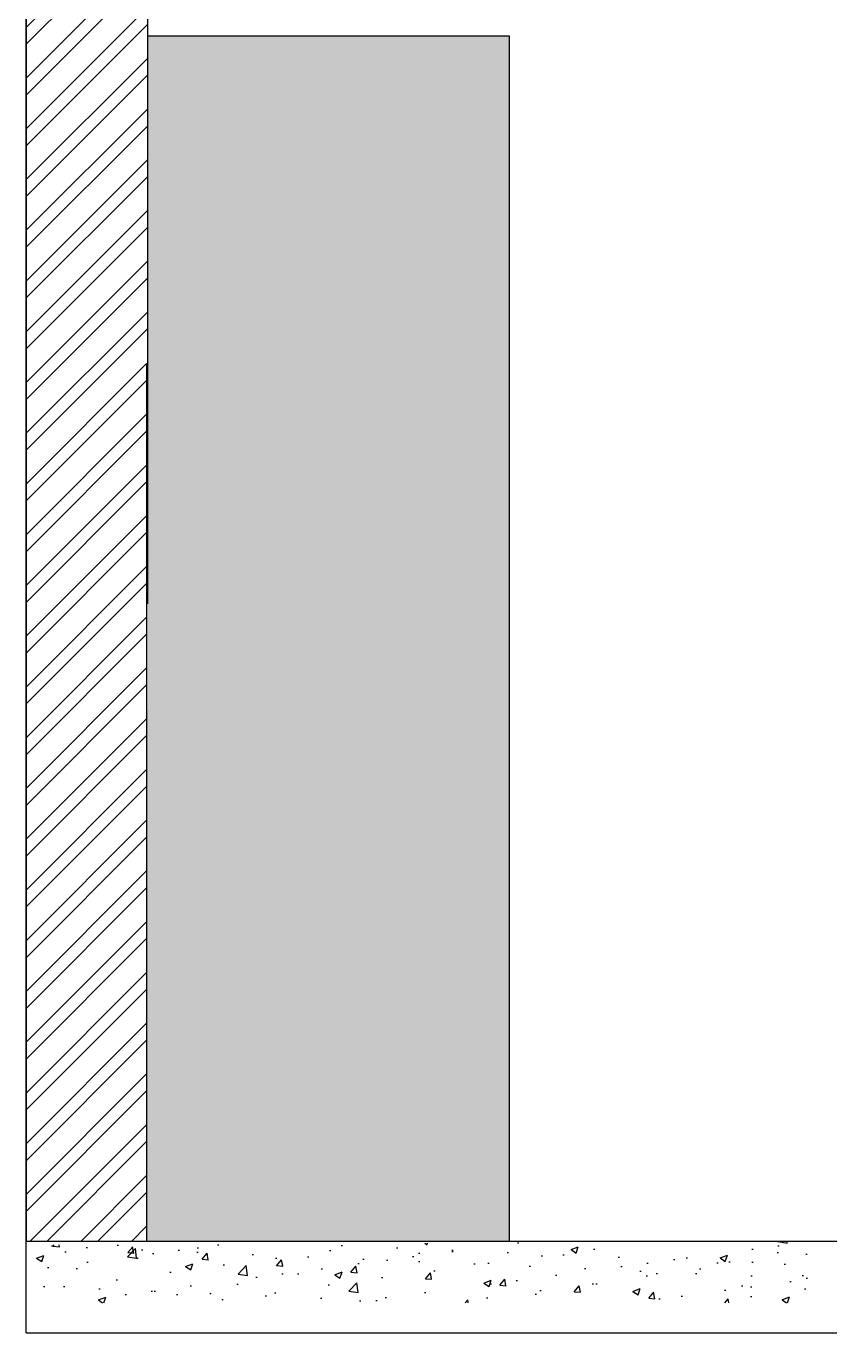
# Model space of a CAD drawing. Header units: millimetres. Extents: x 857 to 2168, y 576 to 1198.
# Drawn here: x 1436 to 1489.3, y 756.3 to 843 of the extents above; entities that cross this region are included whole.
import ezdxf

# ---------------------------------------------------------------- set-up
doc = ezdxf.new("R2010")
doc.units = ezdxf.units.MM
doc.layers.add('WAL', color=7, linetype='Continuous', lineweight=30)
pattern_1 = [(45, (-962.874, 286.1454), (-1.683798, 1.683798), []), (45, (-961.7515, 286.1454), (-1.683798, 1.683798), [])]

msp = doc.modelspace()

# ---------------------------------------------------------------- hatches: boundary and pattern name
at = {"lineweight": -2, "true_color": 0x750066}
h = msp.add_hatch(color=226, dxfattribs=at)
h.dxf.hatch_style = 1
h.paths.add_polyline_path([(1468.033, 842.34), (1444.033, 842.34), (1444.033, 821.331), (1444.033, 804.645), (1443.965, 762.34), (1444.033, 762.34), (1468.033, 762.34)])
at = {"layer": 'WAL', "lineweight": -2}
h = msp.add_hatch(dxfattribs=at)
h.set_pattern_fill('ANSI32', color=256, scale=0.25)
h.set_pattern_definition(pattern_1)
h.paths.add_polyline_path([(1435.965, 762.34), (1443.965, 762.34), (1443.965, 820.61), (1444.033, 821.331), (1444.033, 843.639), (1444.033, 882.639), (1435.965, 882.639)])
h = msp.add_hatch(dxfattribs=at)
h.set_pattern_fill('ANSI32', color=256, scale=0.25)
h.set_pattern_definition(pattern_1)
h.paths.add_polyline_path([(1444.033, 843.639), (1444.033, 882.639), (1435.965, 882.639), (1435.965, 762.34), (1443.965, 762.34), (1443.965, 820.61), (1444.033, 821.331)], flags=17)
h.paths.add_polyline_path([(1444.033, 843.639), (1444.033, 882.639), (1435.965, 882.639), (1435.965, 762.34), (1443.965, 762.34), (1443.965, 820.61), (1444.033, 820.725), (1444.033, 821.331)], flags=17)
h = msp.add_hatch(dxfattribs=at)
h.set_pattern_fill('AR-CONC', color=256, scale=0.027117)
h.set_pattern_definition([(50, (-139.2013, 273.0298), (4.940278, -0.432218), [0.516576, -5.68234]), (355, (-139.2013, 273.03), (-0.955691, 5.180863), [0.413261, -4.545888]), (100.45144, (-138.7896, 272.9937), (3.984586, 4.748645), [0.439022, -4.82925]), (46.1842, (-139.201, 274.407), (7.350815, -1.140056), [0.774865, -8.52351]), (96.63556, (-138.589, 274.312), (6.437657, 6.709422), [0.658534, -7.24388]), (351.18415, (-139.201, 274.407), (6.437657, 6.70942), [0.61989, -6.8188]), (21, (-138.5125, 274.063), (4.111307, -2.773112), [0.516576, -5.68234]), (326, (-138.5125, 274.063), (1.675877, 4.994601), [0.413261, -4.545872]), (71.45144, (-138.17, 273.832), (5.787185, 2.221489), [0.439022, -4.829241]), (37.5, (-139.2013, 273.0298), (0.0837532, 2.2928678), [0, -4.4907703, 0, -4.6147486, 0, -4.563091]), (7.5, (-139.2013, 273.0298), (1.81194, 2.7165834), [0, -2.6310955, 0, -4.387455, 0, -1.7391403]), (327.5, (-140.7372, 273.0298), (3.6767923, -0.1553456), [0, -1.721921, 0, -5.372394, 0, -7.1287534]), (317.5, (-141.426, 273.0298), (4.0167994, 0.689487), [0, -2.2384974, 0, -3.5678205, 0, -5.062448])])
h.paths.add_polyline_path([(1541.528, 762.066), (1539.102, 761.813), (1488.258, 762.34), (1436.364, 762.097), (1436.364, 758.273), (1541.528, 758.273)])

# ---------------------------------------------------------------- linework, layer by layer
for p, q in [((1435.965, 756.273), (1435.965, 888.639)), ((1435.965, 882.639), (1435.965, 762.34)), ((1444.033, 821.331), (1444.033, 843.639)), ((1444.033, 842.34), (1468.033, 842.34)), ((1468.033, 842.34), (1468.033, 762.34)), ((1444.033, 804.645), (1444.033, 821.331)), ((1443.965, 820.61), (1443.965, 762.34)), ((1435.965, 762.34), (1435.965, 799.059)), ((1443.965, 762.34), (1435.965, 762.34)), ((1444.033, 762.34), (1438.033, 762.34)), ((1463.853, 762.34), (1438.609, 762.34)), ((1444.033, 762.34), (1438.609, 762.34)), ((1473.013, 762.34), (1438.609, 762.34)), ((1488.258, 762.34), (1463.853, 762.34)), ((1435.965, 756.273), (1541.848, 756.273))]:
    msp.add_line(p, q, dxfattribs=at)
msp.add_lwpolyline([(1541.814, 762.34), (1539.102, 762.34), (1488.258, 762.34), (1482.835, 762.34)], dxfattribs=at)

doc.saveas('drawing.dxf')
